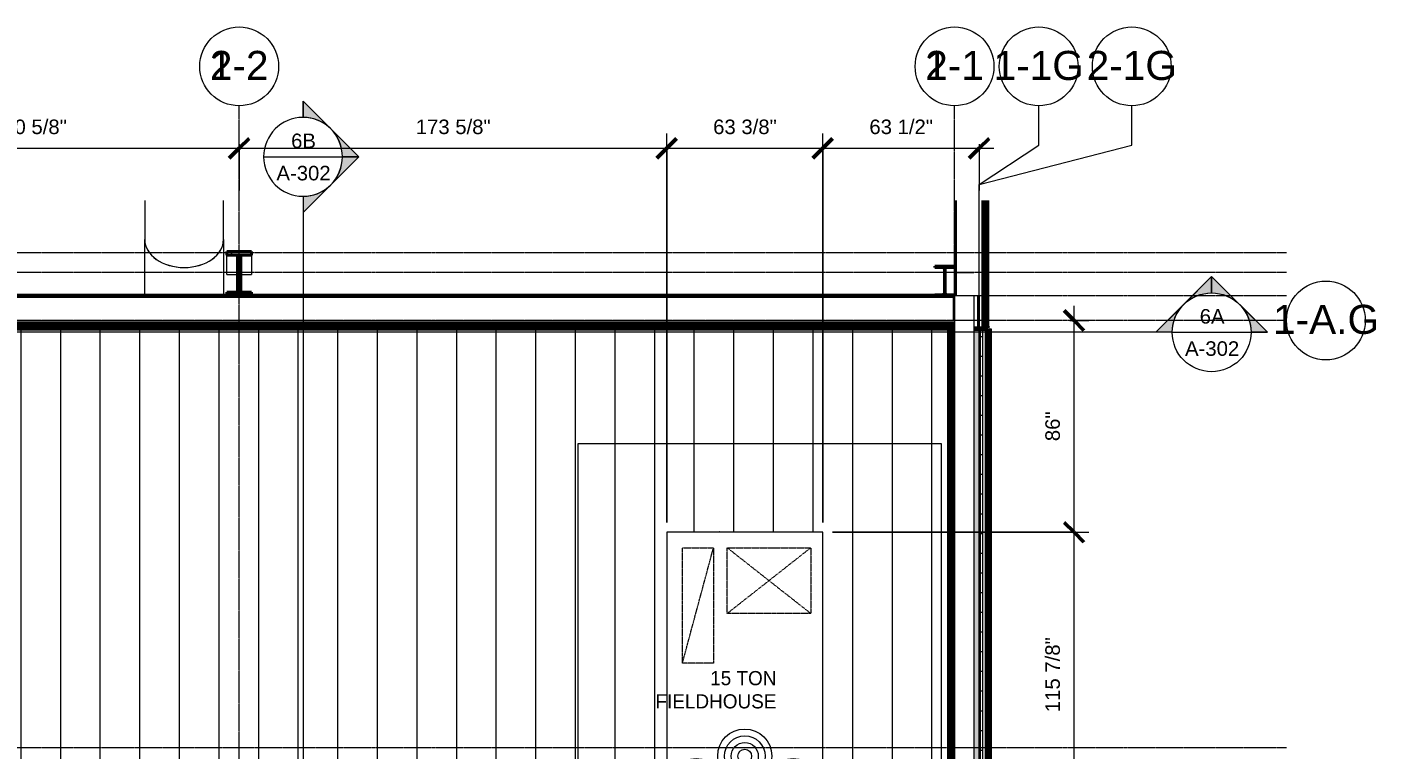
# Model space of a CAD drawing. Header units: inches. Extents: x 21314 to 29196, y -23522 to -20467.
# Drawn here: x 27345 to 27893, y -22544 to -22250 of the extents above; entities that cross this region are included whole.
import ezdxf

# ---------------------------------------------------------------- set-up
doc = ezdxf.new("R2010")
doc.units = ezdxf.units.IN
doc.header["$MEASUREMENT"] = 0
for name, pattern in [('Dash', [0.25, 0.125, -0.125]), ('Grid Line 1_2_', [0.875, 0.5, -0.125, 0.125, -0.125]), ('Hidden', [0.28125, 0.1875, -0.09375])]:
    doc.linetypes.add(name, pattern=pattern)
for name, color, linetype, lineweight in [('A-ANNO-DIMS', 211, 'Continuous', 9), ('A-ANNO-DIMS-64', 211, 'Continuous', 9), ('A-GLAZ-CWMG', 51, 'Continuous', 9), ('A-ROOF-PATT', 132, 'Continuous', 9), ('A-WALL', 113, 'Continuous', 9), ('A-WALL-PATT', 111, 'Continuous', 25), ('G-ANNO-SYMB', 111, 'Continuous', 9), ('M-EQPM', 50, 'Continuous', 9), ('M-EQPM-HDLN', 50, 'Dash', 9), ('M-EQPM-IDEN', 50, 'Continuous', 9), ('M-HVAC-DUCT', 70, 'Continuous', 9), ('S-BEAM', 12, 'Continuous', 9), ('S-COLS', 52, 'Continuous', 9), ('S-GRID', 1, 'Continuous', 9), ('S-GRID-IDEN', 1, 'Continuous', 9)]:
    doc.layers.add(name, color=color, linetype=linetype, lineweight=lineweight)
doc.styles.add('Arial_2', font='arial.ttf', dxfattribs={"height": 11.802395})
doc.styles.add('Arial_3', font='arial.ttf', dxfattribs={"height": 5.901198})
doc.styles.add('Century Gothic_1', font='GOTHIC.TTF', dxfattribs={"height": 5.748447})
doc.dimstyles.new('OD_Dimension', dxfattribs={"dimscale": 12, "dimtxt": 6, "dimasz": 0.666667, "dimexe": 0.5, "dimexo": 0.333333, "dimgap": 0.333333, "dimtad": 1, "dimdec": 3, "dimrnd": 0.125, "dimzin": 0, "dimdsep": 46, "dimlunit": 5, "dimtxsty": 'Arial_3', "dimblk1": 'OBLIQUE', "dimblk2": 'OBLIQUE', "dimsah": 1, "dimcen": 0.09, "dimdle": 0.5, "dimazin": 0, "dimtfac": 1, "dimtdec": 4, "dimtix": 1, "dimtmove": 0, "dimatfit": 3, "dimfxl": 0, "dimtvp": 1, "dimfrac": 2, "dimtolj": 1, "dimtzin": 0, "dimarcsym": 0})
doc.dimstyles.new('OD_Dimension_1', dxfattribs={"dimscale": 12, "dimtxt": 6, "dimasz": 0.666667, "dimexe": 0.5, "dimexo": 0.333333, "dimgap": 0.333333, "dimtad": 1, "dimdec": 3, "dimrnd": 0.125, "dimzin": 0, "dimdsep": 46, "dimlunit": 5, "dimtxsty": 'Arial_3', "dimblk1": 'OBLIQUE', "dimblk2": 'OBLIQUE', "dimsah": 1, "dimcen": 0.09, "dimdle": 0.5, "dimazin": 0, "dimtfac": 1, "dimtdec": 4, "dimtix": 1, "dimtmove": 0, "dimatfit": 3, "dimfxl": 0, "dimtvp": 1, "dimfrac": 2, "dimtolj": 1, "dimtzin": 0, "dimarcsym": 0})
doc.dimstyles.new('OD_Dimension_2', dxfattribs={"dimscale": 12, "dimtxt": 6, "dimasz": 0.666667, "dimexe": 0.5, "dimexo": 0.333333, "dimgap": 0.333333, "dimtad": 1, "dimdec": 3, "dimrnd": 0.125, "dimzin": 0, "dimdsep": 46, "dimlunit": 5, "dimtxsty": 'Arial_3', "dimblk1": 'OBLIQUE', "dimblk2": 'OBLIQUE', "dimsah": 1, "dimcen": 0.09, "dimdle": 0.5, "dimazin": 0, "dimtfac": 1, "dimtdec": 4, "dimtix": 1, "dimtmove": 0, "dimatfit": 3, "dimfxl": 0, "dimtvp": 1, "dimfrac": 2, "dimtolj": 1, "dimtzin": 0, "dimarcsym": 0})
pattern_1 = [(225, (27431.322, -22360.053), (6.3356768, -6.3356768), []), (225, (27431.322, -22369.653), (6.3356768, -6.3356768), [])]

# ---------------------------------------------------------------- blocks, each defined once
blk = doc.blocks.new('Carrier_48TC_St_ Callout 60')
at = {"layer": 'M-EQPM', "linetype": 'Hidden'}
for p, q in [((-105.94, -79.69), (-105.94, 67.69)), ((-105.94, 67.69), (93.94, 67.69)), ((93.94, 67.69), (93.94, -79.69)), ((93.94, -79.69), (-105.94, -79.69))]:
    blk.add_line(p, q, dxfattribs=at)
at = {"layer": 'M-EQPM'}
for p, q in [((57.94, 31.69), (-57.94, 31.69)), ((-57.94, 31.69), (-57.94, -31.69)), ((57.94, -31.69), (57.94, 31.69)), ((58.06, 27.31), (57.94, 27.31)), ((58.06, 27.31), (58.06, 15.44)), ((57.94, 15.44), (58.06, 15.44)), ((58.06, 10.34), (57.94, 10.34)), ((57.94, 9.29), (58.06, 9.29)), ((58.06, 6.69), (57.94, 6.69)), ((58.06, 10.32), (58.06, 10.34)), ((58.06, 10.34), (58.06, 9.29)), ((58.06, 9.29), (58.06, 9.31)), ((58.06, 6.69), (58.06, -25.06)), ((57.94, -25.06), (58.06, -25.06)), ((-57.94, -31.69), (57.94, -31.69))]:
    blk.add_line(p, q, dxfattribs=at)
for centre, radius in [((-44.94, 19.69), 11), ((-44.94, 19.69), 8.25), ((-44.94, 19.69), 5.5), ((-44.94, 19.69), 2.75), ((-32.94, 0), 11), ((-32.94, 0), 8.25), ((-32.94, 0), 5.5), ((-32.94, 0), 2.75), ((-44.94, -19.69), 11), ((-44.94, -19.69), 8.25), ((-44.94, -19.69), 5.5), ((-44.94, -19.69), 2.75)]:
    blk.add_circle(centre, radius, dxfattribs=at)
at = {"layer": 'M-EQPM-HDLN'}
for p, q in [((4.81, 25.31), (51.69, 12.69)), ((4.81, 12.69), (4.81, 25.31)), ((4.81, 25.31), (51.69, 25.31)), ((51.69, 25.31), (51.69, 12.69)), ((51.69, 12.69), (4.81, 12.69)), ((24.94, -26.81), (51.69, 7.19)), ((24.94, 7.19), (51.69, -26.81)), ((24.94, -26.81), (24.94, 7.19)), ((24.94, 7.19), (51.69, 7.19)), ((51.69, 7.19), (51.69, -26.81)), ((51.69, -26.81), (24.94, -26.81))]:
    blk.add_line(p, q, dxfattribs=at)
blk = doc.blocks.new('Rectangular Mul_ Callout 60')
at = {"layer": 'A-GLAZ-CWMG', "lineweight": 30}
for p, q in [((-3.622, 1.141125), (0, 1.141125)), ((-3.622, 0.787125), (-3.622, 1.141125)), ((-3.372, 0.787125), (-3.622, 0.787125)), ((-0.0625, 1.078625), (-3.5595, 1.078625)), ((-3.5595, 1.078625), (-3.5595, 0.849625)), ((-3.5595, 0.849625), (-3.372, 0.849625)), ((-3.372, 0.849625), (-3.372, 0.787125)), ((-0.0625, -0.922375), (-0.0625, 1.078625)), ((0, 1.141125), (0, -0.984875)), ((-2.834, -0.984875), (-2.834, -0.859875)), ((-2.834, -0.859875), (-2.7715, -0.859875)), ((0, -0.984875), (-2.834, -0.984875)), ((-2.7715, -0.859875), (-2.7715, -0.922375)), ((-2.7715, -0.922375), (-0.0625, -0.922375))]:
    blk.add_line(p, q, dxfattribs=at)
blk = doc.blocks.new('columns and gir_ Callout 61')
at = {"layer": 'S-BEAM'}
h = blk.add_hatch(dxfattribs=at)
h.set_pattern_fill('FP_24', color=256, style=0, pattern_type=2)
h.set_pattern_definition(pattern_1)
h.paths.add_polyline_path([(5, -1.25), (-5, -1.25), (-5, -2), (5, -2)], flags=0)
h.paths.add_polyline_path([(-5, -17.03), (-5, -18.55), (5, -18.55), (5, -17.03)], flags=0)
h = blk.add_hatch(dxfattribs=at)
h.set_pattern_fill('FP_24', color=256, style=0, pattern_type=2)
h.set_pattern_definition(pattern_1)
h.paths.add_polyline_path([(-0.63, -2), (-0.63, -17.03), (0.62, -17.03), (0.62, -2)], flags=0)
at = {"layer": 'S-BEAM', "lineweight": 40}
for p, q in [((-5, -1.25), (-5, -2)), ((-5, -2), (5, -2)), ((0.62, -2), (-0.63, -2)), ((-0.63, -2), (-0.63, -17.03)), ((0.62, -17.03), (0.62, -2)), ((5, -2), (5, -1.25)), ((5, -17.03), (-5, -17.03)), ((-5, -17.03), (-5, -18.55)), ((-5, -18.55), (5, -18.55)), ((-0.63, -17.03), (0.62, -17.03)), ((5, -18.55), (5, -17.03))]:
    blk.add_line(p, q, dxfattribs=at)
at = {"layer": 'S-BEAM'}
for p, q in [((-5, -17.03), (-5, -9.2)), ((-0.63, -9.2), (-5, -9.2)), ((5, -9.2), (0.62, -9.2)), ((5, -9.2), (5, -17.03))]:
    blk.add_line(p, q, dxfattribs=at)
blk = doc.blocks.new('Girt_C - 8_D-14_ Callout 62')
at = {"layer": 'S-BEAM'}
for p, q in [((26272.04, -22350.05), (26279.2, -22350.05)), ((26271.39, -22359.55), (26271.39, -22789.05)), ((26279.39, -22789.05), (26279.39, -22359.55)), ((26271.58, -22789.05), (26271.39, -22789.05)), ((26279.2, -22789.05), (26271.58, -22789.05)), ((26279.39, -22789.05), (26279.2, -22789.05))]:
    blk.add_line(p, q, dxfattribs=at)
blk = doc.blocks.new('Girt_C - 8_D-14_ Callout 63')
at = {"layer": 'S-BEAM'}
for p, q in [((26280.74, -22359.55), (26280.74, -22372.93)), ((26280.81, -22359.55), (26280.81, -22372.93)), ((26281.39, -22359.55), (26281.39, -22372.93))]:
    blk.add_line(p, q, dxfattribs=at)
blk = doc.blocks.new('Girt_Z - 10_D-1_ Callout 60')
at = {"layer": 'S-BEAM'}
for p, q in [((26270.89, -22359.55), (25632.1, -22359.55)), ((26270.89, -22360.13), (25632.1, -22360.13)), ((26270.89, -22360.2), (25632.1, -22360.2)), ((26270.89, -22359.55), (26270.89, -22360.13)), ((26270.89, -22360.13), (26270.89, -22360.2)), ((26270.89, -22360.2), (26270.89, -22369.37)), ((25632.1, -22369.55), (26270.89, -22369.55)), ((26270.89, -22369.37), (26270.89, -22369.55))]:
    blk.add_line(p, q, dxfattribs=at)
blk = doc.blocks.new('Girt_Z - 10_D-1_ Callout 61')
at = {"layer": 'S-BEAM'}
for p, q in [((26271.39, -22320.77), (26271.39, -22359.55)), ((26271.96, -22320.77), (26271.96, -22359.55)), ((26272.04, -22320.77), (26272.04, -22359.55)), ((26281.39, -22359.55), (26281.39, -22320.77)), ((26271.96, -22359.55), (26271.39, -22359.55)), ((26272.04, -22359.55), (26271.96, -22359.55)), ((26281.2, -22359.55), (26272.04, -22359.55)), ((26281.39, -22359.55), (26281.2, -22359.55))]:
    blk.add_line(p, q, dxfattribs=at)
blk = doc.blocks.new('Rectangular Mul_ Callout 61')
at = {"layer": 'A-GLAZ-CWMG', "lineweight": 30}
for p, q in [((-1.25, 1.14), (-3.62, 1.14)), ((-3.62, 1.14), (-3.62, 0.79)), ((-3.62, 0.79), (-3.37, 0.79)), ((-3.56, 0.85), (-3.56, 1.08)), ((-3.56, 1.08), (-1.25, 1.08)), ((-3.37, 0.85), (-3.56, 0.85)), ((-3.37, 0.79), (-3.37, 0.85)), ((-2.77, -0.86), (-2.83, -0.86)), ((-2.83, -0.86), (-2.83, -0.98)), ((-2.83, -0.98), (-1.25, -0.98)), ((-2.77, -0.92), (-2.77, -0.86)), ((-1.25, -0.92), (-2.77, -0.92))]:
    blk.add_line(p, q, dxfattribs=at)
blk = doc.blocks.new('Round Elbow - 1_ Callout 61')
at = {"layer": 'M-HVAC-DUCT', "flags": 128}
for points in [[(25942.54, -22358.8), (25942.54, -22356.12), (25942.54, -22352.93), (25942.54, -22349.81), (25942.54, -22346.78), (25942.54, -22343.88), (25942.54, -22341.14), (25942.54, -22338.58), (25942.54, -22336.72)], [(25974.54, -22336.72), (25974.54, -22339.11), (25974.54, -22341.71), (25974.54, -22344.49), (25974.54, -22347.42), (25974.54, -22350.47), (25974.54, -22353.61), (25974.54, -22356.8), (25974.54, -22358.8)]]:
    blk.add_lwpolyline(points, dxfattribs=at)
at = {"layer": 'M-HVAC-DUCT'}
for start_param, end_param in [(3.141593, 4.712389), (4.712389, 6.283185)]:
    blk.add_ellipse((25958.54, -22336.72), major_axis=(16, 0), ratio=0.707107, start_param=start_param, end_param=end_param, dxfattribs=at)
blk = doc.blocks.new('Grid - Grid Hea_ Callout 60')
at = {"layer": 'S-GRID-IDEN'}
blk.add_circle((0, 0), 0.25, dxfattribs=at)
blk = doc.blocks.new('Section - Secti_ Callout 60')
at = {"layer": 'G-ANNO-SYMB'}
h = blk.add_hatch(color=256, dxfattribs=at)
edge = h.paths.add_edge_path(flags=0)
edge.add_line((-0.4268, 0.1768), (-0.25, 0.3536))
edge.add_line((-0.25, 0.3536), (-0.25, 0.25))
edge.add_arc((-0.25, 0), 0.25, 90, 135)
h = blk.add_hatch(color=256, dxfattribs=at)
edge = h.paths.add_edge_path(flags=0)
edge.add_arc((-0.25, 0), 0.25, 45, 90)
edge.add_line((-0.25, 0.25), (-0.25, 0.3536))
edge.add_line((-0.25, 0.3536), (-0.0732, 0.1768))
h = blk.add_hatch(color=256, dxfattribs=at)
edge = h.paths.add_edge_path(flags=0)
edge.add_arc((-0.25, 0), 0.2503, 137.9216, 180)
edge.add_line((-0.5003, 0), (-0.6036, 0))
edge.add_line((-0.6036, 0), (-0.4358, 0.1678))
h = blk.add_hatch(color=256, dxfattribs=at)
edge = h.paths.add_edge_path(flags=0)
edge.add_line((-0.0642, 0.1678), (0.1036, 0))
edge.add_line((0.1036, 0), (0.0003, 0))
edge.add_arc((-0.25, 0), 0.2503, 0, 42.0784)
for p, q in [((-0.25, 0.3536), (-0.6036, 0)), ((-0.25, 0.3536), (-0.4268, 0.1768)), ((-0.25, 0.3536), (0.1036, 0)), ((-0.25, 0.25), (-0.25, 0.3536)), ((-0.0732, 0.1768), (-0.25, 0.3536)), ((-0.25, 0.3536), (-0.25, 0.25)), ((-0.4358, 0.1678), (-0.6036, 0)), ((0.1036, 0), (-0.0642, 0.1678)), ((-0.6036, 0), (-0.5003, 0)), ((0.0003, 0), (0.1036, 0)), ((-0.5, 0), (-0.6036, 0)), ((0, 0), (0.1036, 0))]:
    blk.add_line(p, q, dxfattribs=at)
for radius, start, end in [(0.25, 360, 180), (0.25, 90, 135), (0.25, 45, 90), (0.2503, 137.9216, 180), (0.2503, 0, 42.0784), (0.25, 180, 360)]:
    blk.add_arc((-0.25, 0), radius, start, end, dxfattribs=at)
blk = doc.blocks.new('DIMBLOCK3-Roof Low - Callout 6')
at = {"layer": 'A-ANNO-DIMS-64'}
for p, q in [((27260.7, -22451.55), (27260.7, -22293.62)), ((27260.7, -22299.62), (27431.32, -22299.62)), ((27260.7, -22299.62), (27260.7, -22451.55)), ((27431.32, -22297.97), (27431.32, -22305.62)), ((27431.32, -22299.62), (27431.32, -22316.82))]:
    blk.add_line(p, q, dxfattribs=at)
at = {"layer": 'A-ANNO-DIMS-64', "lineweight": 50}
for p, q in [((27260.7, -22299.62), (27264.7, -22295.62)), ((27431.32, -22299.62), (27435.32, -22295.62)), ((27260.7, -22299.62), (27256.7, -22303.62)), ((27431.32, -22299.62), (27427.32, -22303.62))]:
    blk.add_line(p, q, dxfattribs=at)
at = {"layer": 'A-ANNO-DIMS-64', "color": 0, "insert": (27330.92, -22287.97), "char_height": 5.901, "width": 36.2215, "attachment_point": 1, "line_spacing_factor": 0.938532, "style": 'Arial_3'}
blk.add_mtext('170 5/8"', dxfattribs=at)
blk = doc.blocks.new('_Oblique')
at = {"color": 0, "linetype": 'ByBlock', "lineweight": -2}
blk.add_line((-0.5, -0.5), (0.5, 0.5), dxfattribs=at)
blk = doc.blocks.new('DIMBLOCK4-Roof Low - Callout 6')
at = {"layer": 'A-ANNO-DIMS-64', "lineweight": 50}
for p, q in [((27431.32, -22299.62), (27435.32, -22295.62)), ((27604.95, -22299.62), (27608.95, -22295.62)), ((27431.32, -22299.62), (27427.32, -22303.62)), ((27604.95, -22299.62), (27600.95, -22303.62))]:
    blk.add_line(p, q, dxfattribs=at)
at = {"layer": 'A-ANNO-DIMS-64'}
for p, q in [((27604.95, -22451.55), (27604.95, -22293.62)), ((27431.32, -22297.97), (27431.32, -22305.62)), ((27431.32, -22299.62), (27604.95, -22299.62)), ((27431.32, -22299.62), (27431.32, -22316.82)), ((27604.95, -22299.62), (27604.95, -22451.55))]:
    blk.add_line(p, q, dxfattribs=at)
at = {"layer": 'A-ANNO-DIMS-64', "color": 0, "insert": (27503.04, -22287.97), "char_height": 5.901, "width": 36.2215, "attachment_point": 1, "line_spacing_factor": 0.938532, "style": 'Arial_3'}
blk.add_mtext('173 5/8"', dxfattribs=at)
blk = doc.blocks.new('DIMBLOCK5-Roof Low - Callout 6')
at = {"layer": 'A-ANNO-DIMS-64'}
for p, q in [((27604.95, -22451.55), (27604.95, -22293.62)), ((27668.32, -22451.55), (27668.32, -22293.62)), ((27604.95, -22299.62), (27668.32, -22299.62)), ((27604.95, -22299.62), (27604.95, -22451.55)), ((27668.32, -22299.62), (27668.32, -22451.55))]:
    blk.add_line(p, q, dxfattribs=at)
at = {"layer": 'A-ANNO-DIMS-64', "lineweight": 50}
for p, q in [((27604.95, -22299.62), (27608.95, -22295.62)), ((27668.32, -22299.62), (27672.32, -22295.62)), ((27604.95, -22299.62), (27600.95, -22303.62)), ((27668.32, -22299.62), (27664.32, -22303.62))]:
    blk.add_line(p, q, dxfattribs=at)
at = {"layer": 'A-ANNO-DIMS-64', "color": 0, "insert": (27623.8, -22287.97), "char_height": 5.901, "width": 30.7938, "attachment_point": 1, "line_spacing_factor": 0.938532, "style": 'Arial_3'}
blk.add_mtext('63 3/8"', dxfattribs=at)
blk = doc.blocks.new('DIMBLOCK6-Roof Low - Callout 6')
at = {"layer": 'A-ANNO-DIMS-64'}
for p, q in [((27668.32, -22451.55), (27668.32, -22293.62)), ((27668.32, -22299.62), (27737.82, -22299.62)), ((27668.32, -22299.62), (27668.32, -22451.55)), ((27731.82, -22297.97), (27731.82, -22305.62)), ((27731.82, -22299.62), (27731.82, -22316.82))]:
    blk.add_line(p, q, dxfattribs=at)
at = {"layer": 'A-ANNO-DIMS-64', "lineweight": 50}
for p, q in [((27668.32, -22299.62), (27672.32, -22295.62)), ((27731.82, -22299.62), (27735.82, -22295.62)), ((27668.32, -22299.62), (27664.32, -22303.62)), ((27731.82, -22299.62), (27727.82, -22303.62))]:
    blk.add_line(p, q, dxfattribs=at)
at = {"layer": 'A-ANNO-DIMS-64', "color": 0, "insert": (27687.24, -22287.97), "char_height": 5.901, "width": 30.7938, "attachment_point": 1, "line_spacing_factor": 0.938532, "style": 'Arial_3'}
blk.add_mtext('63 1/2"', dxfattribs=at)
blk = doc.blocks.new('DIMBLOCK10-Roof_ Callout 60')
at = {"layer": 'A-ANNO-DIMS-64', "lineweight": 50}
for p, q in [((27770.35, -22455.55), (27766.35, -22451.55)), ((27770.35, -22455.55), (27774.35, -22459.55)), ((27770.35, -22571.43), (27766.35, -22567.43)), ((27770.35, -22571.43), (27774.35, -22575.43))]:
    blk.add_line(p, q, dxfattribs=at)
at = {"layer": 'A-ANNO-DIMS-64'}
for p, q in [((27672.32, -22455.55), (27776.35, -22455.55)), ((27770.35, -22455.55), (27672.32, -22455.55)), ((27770.35, -22571.43), (27770.35, -22455.55)), ((27672.32, -22571.43), (27776.35, -22571.43)), ((27770.35, -22571.43), (27672.32, -22571.43))]:
    blk.add_line(p, q, dxfattribs=at)
at = {"layer": 'A-ANNO-DIMS-64', "color": 0, "insert": (27758.69, -22528.58), "char_height": 5.901, "width": 36.2215, "attachment_point": 1, "rotation": 90, "line_spacing_factor": 0.938532, "style": 'Arial_3'}
blk.add_mtext('115 7/8"', dxfattribs=at)
blk = doc.blocks.new('DIMBLOCK11-Roof_ Callout 60')
at = {"layer": 'A-ANNO-DIMS-64', "lineweight": 50}
for p, q in [((27770.35, -22369.55), (27766.35, -22365.55)), ((27770.35, -22369.55), (27774.35, -22373.55)), ((27770.35, -22455.55), (27766.35, -22451.55)), ((27770.35, -22455.55), (27774.35, -22459.55))]:
    blk.add_line(p, q, dxfattribs=at)
at = {"layer": 'A-ANNO-DIMS-64'}
for p, q in [((27770.35, -22455.55), (27770.35, -22363.55)), ((27768.69, -22369.55), (27776.35, -22369.55)), ((27770.35, -22369.55), (27768.69, -22369.55)), ((27672.32, -22455.55), (27776.35, -22455.55)), ((27770.35, -22455.55), (27672.32, -22455.55))]:
    blk.add_line(p, q, dxfattribs=at)
at = {"layer": 'A-ANNO-DIMS-64', "color": 0, "insert": (27758.69, -22418.55), "char_height": 5.901, "width": 14.4, "attachment_point": 1, "rotation": 90, "line_spacing_factor": 0.938532, "style": 'Arial_3'}
blk.add_mtext('86"', dxfattribs=at)

msp = doc.modelspace()

# ---------------------------------------------------------------- hatches: boundary and pattern name
at = {"layer": 'A-ROOF-PATT'}
h = msp.add_hatch(dxfattribs=at)
h.set_pattern_fill('FP_19', color=256, style=0, pattern_type=2)
h.set_pattern_definition([(90, (1450.73, -40.069), (-16.082, 1e-15), [])])
h.paths.add_polyline_path([(27526.0508, -22885.6153), (27744.8221, -22885.6153), (27744.8221, -22799.1778), (27723.0721, -22799.1778), (27723.0721, -22798.6153), (27130.5096, -22798.6153), (27130.5096, -22446.6778), (27133.3221, -22446.6778), (27133.3221, -22447.3028), (27141.3221, -22447.3028), (27141.3221, -22450.2544), (27141.3771, -22450.228), (27142.2672, -22450.228), (27143.0764, -22450.6233), (27143.6241, -22451.31), (27143.8221, -22452.1778), (27143.6004, -22453.0753), (27143.0691, -22453.7415), (27142.2672, -22454.1277), (27141.3221, -22454.1434), (27141.3221, -22613.5044), (27141.3771, -22613.478), (27142.2672, -22613.478), (27143.0764, -22613.8733), (27143.6241, -22614.56), (27143.8221, -22615.4278), (27143.6004, -22616.3253), (27143.0691, -22616.9915), (27142.2672, -22617.3777), (27141.3221, -22617.3968), (27141.3221, -22785.3794), (27141.3771, -22785.353), (27142.2672, -22785.353), (27143.0764, -22785.7483), (27143.6241, -22786.435), (27143.8221, -22787.3028), (27143.708, -22787.8028), (27429.4363, -22787.8028), (27429.3221, -22787.3028), (27429.5439, -22786.4053), (27430.0752, -22785.7391), (27430.8771, -22785.353), (27431.7672, -22785.353), (27432.5764, -22785.7483), (27433.1241, -22786.435), (27433.3221, -22787.3028), (27433.208, -22787.8028), (27719.5721, -22787.8028), (27719.5721, -22784.1778), (27144.9471, -22784.1778), (27144.9471, -22446.6778), (27145.5096, -22446.6778), (27145.5096, -22783.6153), (27719.5721, -22783.6153), (27719.5721, -22372.9278), (27721.8221, -22372.9278), (27721.8221, -22372.8038), (27082.5308, -22372.8028), (27082.5308, -22861.6153), (27407.3221, -22861.6153), (27407.3221, -22885.6153), (27481.6988, -22885.6153)], flags=0)
h.paths.add_polyline_path([(27259.9388, -22800.1153), (27129.0096, -22800.1153), (27129.0096, -22446.6778), (27129.5721, -22446.6778), (27129.5721, -22799.5528), (27734.8221, -22799.5528), (27734.8221, -22800.1153), (27348.6428, -22800.1153)], flags=0)
h.paths.add_polyline_path([(27133.3781, -22795.8028), (27140.0721, -22795.7777), (27140.0721, -22789.0528), (27133.3221, -22789.0528), (27133.3221, -22795.8028), (27133.3771, -22795.8028)], flags=0)
h.paths.add_polyline_path([(27429.7676, -22787.8028), (27432.9832, -22787.8028), (27433.1171, -22787.3028), (27432.8767, -22786.4053), (27432.2196, -22785.7483), (27431.3221, -22785.5078), (27430.4246, -22785.7483), (27429.7597, -22786.435), (27429.5271, -22787.3028), (27429.6611, -22787.8028)], flags=0)
h.paths.add_polyline_path([(27141.3221, -22787.8028), (27143.4832, -22787.8028), (27143.6171, -22787.3028), (27143.3767, -22786.4053), (27142.7196, -22785.7483), (27141.8221, -22785.5078), (27141.3221, -22785.6418), (27141.3221, -22787.5855)], flags=0)
h.paths.add_polyline_path([(27580.1971, -22738.3028), (27580.1971, -22678.8028), (27668.3221, -22678.8028), (27668.3221, -22683.8028), (27668.4471, -22683.8028), (27668.4471, -22696.4278), (27668.3221, -22696.4278), (27668.3221, -22700.4222), (27668.4471, -22700.4222), (27668.4471, -22701.4334), (27668.3221, -22701.4334), (27668.3221, -22703.6778), (27668.4471, -22703.6778), (27668.4471, -22732.0528), (27668.3221, -22732.0528), (27668.3221, -22738.3028), (27592.5788, -22738.3028)], flags=0)
h.paths.add_polyline_path([(27141.8221, -22617.2228), (27142.7196, -22616.9823), (27143.3846, -22616.2956), (27143.6171, -22615.4278), (27143.3767, -22614.5303), (27142.6855, -22613.8641), (27141.8221, -22613.6328), (27141.3221, -22613.7668), (27141.3221, -22617.0888), (27141.3771, -22617.1036)], flags=0)
h.paths.add_polyline_path([(27437.3468, -22611.3028), (27405.5721, -22611.3028), (27405.5721, -22607.1153), (27385.6971, -22607.1153), (27385.6971, -22553.1153), (27405.5721, -22553.1153), (27405.5721, -22548.9278), (27462.8221, -22548.9278), (27462.8221, -22552.3049), (27472.9471, -22552.3049), (27472.9471, -22556.3049), (27462.8221, -22556.3049), (27462.8221, -22558.1153), (27479.5721, -22558.1153), (27479.5721, -22576.1153), (27462.8221, -22576.1153), (27462.8221, -22611.3028)], flags=0)
h.paths.add_polyline_path([(27246.0065, -22571.4278), (27197.3221, -22571.4278), (27197.3221, -22455.5528), (27201.6971, -22455.5528), (27201.6971, -22455.4278), (27213.5721, -22455.4278), (27213.5721, -22455.5528), (27218.6915, -22455.5528), (27218.6915, -22455.4278), (27219.7027, -22455.4278), (27219.7027, -22455.5528), (27222.3221, -22455.5528), (27222.3221, -22455.4278), (27254.0721, -22455.4278), (27254.0721, -22455.5528), (27260.6971, -22455.5528), (27260.6971, -22571.4278), (27246.076, -22571.4278)], flags=0)
h.paths.add_polyline_path([(27650.1971, -22571.4278), (27604.9471, -22571.4278), (27604.9471, -22455.5528), (27609.3221, -22455.5528), (27609.3221, -22455.4278), (27621.1971, -22455.4278), (27621.1971, -22455.5528), (27626.3165, -22455.5528), (27626.3165, -22455.4278), (27627.3277, -22455.4278), (27627.3277, -22455.5528), (27629.9471, -22455.5528), (27629.9471, -22455.4278), (27661.6971, -22455.4278), (27661.6971, -22455.5528), (27668.3221, -22455.5528), (27668.3221, -22571.4278), (27650.5207, -22571.4278)], flags=0)
h.paths.add_polyline_path([(27141.8221, -22453.9728), (27142.7196, -22453.7323), (27143.3846, -22453.0456), (27143.6171, -22452.1778), (27143.3767, -22451.2803), (27142.7196, -22450.6233), (27141.8221, -22450.3828), (27141.3221, -22450.5168), (27141.3221, -22453.8388), (27141.3771, -22453.8536)], flags=0)
at = {"layer": 'A-WALL-PATT', "lineweight": 9}
for points in [[(27735.1095, -22372.1788), (27735.1095, -22320.7665), (27733.5347, -22320.7665), (27733.5347, -22372.1788)], [(27721.8221, -22372.6063), (27721.8221, -22371.0315), (27082.5308, -22371.0315), (27082.5308, -22372.6063), (27720.0908, -22372.6063)]]:
    msp.add_hatch(color=256, dxfattribs=at).paths.add_polyline_path(points, flags=0)
h = msp.add_hatch(dxfattribs=at)
h.set_pattern_fill('FP_21', color=256, style=0, pattern_type=2)
h.set_pattern_definition([(161.57, (1450.752, 0.32), (-2.560496185, -0.000537386), [0, -18.214, 2.022, 0]), (18.43, (1450.112, 0.32), (-2.560496185, 0.000537386), [0, -18.214, 2.022, 0]), (108.43, (1450.752, 0.32), (1.27922091, -6.400876726), [6.07, -14.166]), (71.57, (1450.112, 0.32), (1.27922091, 6.400876726), [6.07, -14.166])])
h.paths.add_polyline_path([(27721.8221, -22798.3028), (27731.8221, -22798.3028), (27731.8221, -22372.9278), (27729.8221, -22372.9278), (27729.8221, -22789.0528), (27721.8221, -22789.0528), (27721.8221, -22797.1124)], flags=0)
h = msp.add_hatch(dxfattribs=at)
h.set_pattern_fill('FP_20', color=256, style=0, pattern_type=2)
h.set_pattern_definition([(0, (1450.432, 0), (0, 8), []), (90, (1450.432, 0), (-8, 5e-16), [])])
h.paths.add_polyline_path([(27732.3221, -22798.3028), (27733.3221, -22798.3028), (27733.3221, -22372.9278), (27732.3221, -22372.9278), (27732.3221, -22797.1124)], flags=0)
at = {"layer": 'S-COLS'}
h = msp.add_hatch(dxfattribs=at)
h.set_pattern_fill('FP_22', color=256, style=0, pattern_type=2)
h.set_pattern_definition([(45, (1450.432, 0), (-6.3356768, 6.3356768), []), (45, (1450.432, 9.6), (-6.3356768, 6.3356768), [])])
h.paths.add_polyline_path([(27721.8221, -22359.5528), (27721.8221, -22359.1192), (27718.6581, -22359.1192), (27718.1692, -22358.9167), (27717.9667, -22358.4278), (27717.9667, -22348.6778), (27718.1692, -22348.1889), (27718.6581, -22347.9864), (27721.8221, -22347.9864), (27721.8221, -22347.5528), (27713.8221, -22347.5528), (27713.8221, -22347.9864), (27716.9862, -22347.9864), (27717.4751, -22348.1889), (27717.6776, -22348.6778), (27717.6776, -22358.4278), (27717.4751, -22358.9167), (27716.9862, -22359.1192), (27713.8221, -22359.1192), (27713.8221, -22359.5528), (27721.3221, -22359.5528)], flags=0)

# ---------------------------------------------------------------- linework, layer by layer
at = {"layer": 'A-WALL', "lineweight": 60}
for p, q in [((27733.5347, -22320.7665), (27733.5347, -22372.1788)), ((27735.1095, -22372.1788), (27735.1095, -22320.7665)), ((27721.8221, -22371.0315), (27082.5308, -22371.0315)), ((27082.5308, -22372.6063), (27721.8221, -22372.6063)), ((27719.5721, -22372.9278), (27719.5721, -22787.8028)), ((27721.8221, -22372.9278), (27719.5721, -22372.9278)), ((27720.6346, -22372.9278), (27720.6346, -22798.3028)), ((27720.6971, -22798.3028), (27720.6971, -22372.9278)), ((27735.1346, -22372.9278), (27729.8221, -22372.9278)), ((27733.5347, -22372.1788), (27735.1095, -22372.1788)), ((27735.1346, -22798.3028), (27735.1346, -22372.9278)), ((27736.1346, -22372.9278), (27736.0721, -22372.9278)), ((27736.0721, -22372.9278), (27736.0721, -22798.3028)), ((27736.1346, -22798.3028), (27736.1346, -22372.9278))]:
    msp.add_line(p, q, dxfattribs=at)
at = {"layer": 'A-WALL', "lineweight": 18}
for p, q in [((27082.5308, -22358.8028), (27717.5223, -22358.8028)), ((27718.122, -22358.8028), (27721.8221, -22358.8028)), ((27720.2381, -22372.8028), (27082.5308, -22372.8028)), ((27721.0721, -22798.3028), (27721.0721, -22372.9278)), ((27731.8221, -22798.3028), (27731.8221, -22372.9278)), ((27732.3221, -22798.6153), (27732.3221, -22372.9278)), ((27733.3221, -22798.3028), (27733.3221, -22372.9278)), ((27734.8221, -22795.8028), (27734.8221, -22372.9278)), ((27736.1346, -22372.9278), (27736.6346, -22372.9278)), ((27736.6346, -22372.9278), (27736.6346, -22798.3028))]:
    msp.add_line(p, q, dxfattribs=at)
at = {"layer": 'G-ANNO-SYMB'}
for p, q in [((27441.2489, -22303.1066), (27473.2489, -22303.1066)), ((27457.2489, -22319.1066), (27457.2489, -22912.0694)), ((27810.2224, -22374.357), (27018.5433, -22374.357)), ((27810.2224, -22374.357), (27842.2224, -22374.357))]:
    msp.add_line(p, q, dxfattribs=at)
at = {"layer": 'M-HVAC-DUCT'}
for p, q in [((27392.9757, -22320.7665), (27392.9757, -22336.717)), ((27424.9757, -22336.717), (27424.9757, -22320.7665))]:
    msp.add_line(p, q, dxfattribs=at)
for major_axis, start_param, end_param in [((-16, 0), 0, 1.57079633), ((16, 0), 4.71238898, 6.28318531)]:
    msp.add_ellipse((27408.9757, -22336.717), major_axis=major_axis, ratio=0.70710678, start_param=start_param, end_param=end_param, dxfattribs=at)
at = {"layer": 'S-COLS', "lineweight": 40}
for p, q in [((27721.8221, -22347.5528), (27713.8221, -22347.5528)), ((27713.8221, -22347.5528), (27713.8221, -22347.9864)), ((27713.8221, -22347.9864), (27716.9862, -22347.9864)), ((27717.6776, -22348.6778), (27717.6776, -22358.4278)), ((27717.9667, -22358.4278), (27717.9667, -22348.6778)), ((27718.6581, -22347.9864), (27721.8221, -22347.9864)), ((27716.9862, -22359.1192), (27713.8221, -22359.1192)), ((27713.8221, -22359.1192), (27713.8221, -22359.5528)), ((27721.8221, -22359.1192), (27718.6581, -22359.1192)), ((27721.3221, -22359.5528), (27721.8221, -22359.5528))]:
    msp.add_line(p, q, dxfattribs=at)
for centre, start, end in [((27716.9862, -22348.6778), 0, 90), ((27718.6581, -22348.6778), 90, 180), ((27716.9862, -22358.4278), 270, 0), ((27718.6581, -22358.4278), 180, 270)]:
    msp.add_arc(centre, 0.6914, start, end, dxfattribs=at)
at = {"layer": 'S-GRID', "linetype": 'Grid Line 1_2_'}
for p, q in [((27431.3221, -22947.3692), (27431.3221, -22282.3743)), ((27431.3221, -22947.3692), (27431.3221, -22282.3743)), ((27721.8221, -22947.3692), (27721.8221, -22282.3743)), ((27721.8221, -22947.3692), (27721.8221, -22282.3743)), ((27731.8221, -22947.3692), (27731.8221, -22314.3743)), ((27731.8221, -22947.3692), (27731.8221, -22314.3743)), ((27856.615, -22342.0528), (27018.0433, -22342.0528)), ((27856.615, -22350.0528), (27018.0433, -22350.0528)), ((27856.615, -22359.5528), (27018.0433, -22359.5528)), ((27856.615, -22359.5528), (27018.0433, -22359.5528)), ((27856.615, -22369.5528), (27018.0433, -22369.5528)), ((27856.615, -22543.0528), (27018.0433, -22543.0528)), ((27856.615, -22543.0528), (27018.0433, -22543.0528))]:
    msp.add_line(p, q, dxfattribs=at)
at = {"layer": 'S-GRID'}
for p, q in [((27756.0088, -22298.3743), (27756.0088, -22282.3743)), ((27793.7931, -22298.3743), (27793.7931, -22282.3743)), ((27731.8221, -22314.3743), (27756.0088, -22298.3743)), ((27731.8221, -22314.3743), (27793.7931, -22298.3743))]:
    msp.add_line(p, q, dxfattribs=at)

# ---------------------------------------------------------------- block references
at = {"layer": 'A-GLAZ-CWMG'}
msp.add_blockref('Rectangular Mul_ Callout 61', (27723.0721, -22371.8189), dxfattribs=at)
at = {"layer": 'A-GLAZ-CWMG', "extrusion": (0, 0, -1), "rotation": 269.9999999999958}
msp.add_blockref('Rectangular Mul_ Callout 60', (-27734.3221, -22372.6778), dxfattribs=at)
at = {"layer": 'G-ANNO-SYMB', "xscale": 63.99999999999997, "yscale": 63.99999999999997, "zscale": 63.99999999999997, "rotation": 269.9999999999996}
msp.add_blockref('Section - Secti_ Callout 60', (27457.2489, -22319.1066), dxfattribs=at)
at = {"layer": 'G-ANNO-SYMB', "extrusion": (0, 0, -1), "xscale": 63.99999999999997, "yscale": 63.99999999999997, "zscale": 63.99999999999997}
msp.add_blockref('Section - Secti_ Callout 60', (-27810.2224, -22374.357), dxfattribs=at)
at = {"layer": 'M-EQPM', "rotation": 89.99999999999999}
msp.add_blockref('Carrier_48TC_St_ Callout 60', (27636.6346, -22513.4903), dxfattribs=at)
at = {"layer": 'M-HVAC-DUCT'}
msp.add_blockref('Round Elbow - 1_ Callout 61', (1450.4319, 0), dxfattribs=at)
at = {"layer": 'S-BEAM'}
for name in ['Girt_Z - 10_D-1_ Callout 61', 'Girt_C - 8_D-14_ Callout 62', 'Girt_Z - 10_D-1_ Callout 60', 'Girt_C - 8_D-14_ Callout 63']:
    msp.add_blockref(name, (1450.4319, 0), dxfattribs=at)
at = {"layer": 'S-BEAM', "rotation": 180}
msp.add_blockref('columns and gir_ Callout 61', (27431.3221, -22360.0528), dxfattribs=at)
at = {"layer": 'S-GRID-IDEN', "xscale": 63.99999999999997, "yscale": 63.99999999999997, "zscale": 63.99999999999997}
for p in [(27431.3221, -22266.3743), (27431.3221, -22266.3743), (27721.8221, -22266.3743), (27721.8221, -22266.3743), (27756.0088, -22266.3743), (27793.7931, -22266.3743)]:
    msp.add_blockref('Grid - Grid Hea_ Callout 60', p, dxfattribs=at)
at = {"layer": 'S-GRID-IDEN', "xscale": 63.99999999999997, "yscale": 63.99999999999997, "zscale": 63.99999999999997, "rotation": 90}
msp.add_blockref('Grid - Grid Hea_ Callout 60', (27872.615, -22369.5528), dxfattribs=at)

# ---------------------------------------------------------------- texts
at = {"layer": 'G-ANNO-SYMB', "char_height": 5.9012, "attachment_point": 2, "line_spacing_factor": 0.938532, "style": 'Arial_3'}
for s, insert, width in [('6B', (27457.4538, -22293.6606), 12.024), ('A-302', (27457.4538, -22306.7514), 26.208), ('6A', (27826.4273, -22364.9109), 12.024), ('A-302', (27826.4273, -22378.0017), 26.208)]:
    msp.add_mtext(s, dxfattribs=dict(at, insert=insert, width=width))
at = {"layer": 'M-EQPM-IDEN', "insert": (27649.4945, -22511.8901), "char_height": 5.74845, "width": 53.784, "attachment_point": 3, "line_spacing_factor": 0.984117, "style": 'Century Gothic_1'}
msp.add_mtext('15 TON\\PFIELDHOUSE', dxfattribs=at)
at = {"layer": 'S-GRID-IDEN', "char_height": 11.8024, "attachment_point": 2, "line_spacing_factor": 0.938532, "style": 'Arial_2'}
for s, insert, width in [('2-2', (27431.3191, -22260.0831), 28.368), ('1-2', (27431.3191, -22260.0831), 28.368), ('2-1', (27721.8191, -22260.0831), 28.368), ('1-1', (27721.8191, -22260.0831), 28.368), ('1-1G', (27756.0057, -22260.0831), 43.632), ('2-1G', (27793.7901, -22260.0831), 43.632), ('1-A.G', (27872.68, -22363.1996), 51.264)]:
    msp.add_mtext(s, dxfattribs=dict(at, insert=insert, width=width))

# ---------------------------------------------------------------- dimensions: what is measured, and where the dimension line sits
at = {"layer": 'A-ANNO-DIMS'}
for base, p1, p2, dimstyle, override, picture, middle in [((27431.3221, -22299.6225), (27260.6971, -22455.5528), (27431.3221, -22293.9656), 'OD_Dimension_1', {"dimpost": '<>', "dimfxl": 234.996399}, 'DIMBLOCK3-Roof Low - Callout 6', (27346.0096, -22292.5713)), ((27604.9471, -22299.6225), (27431.3221, -22293.9656), (27604.9471, -22455.5528), 'OD_Dimension_2', {"dimpost": '<>', "dimfxl": 237.183595}, 'DIMBLOCK4-Roof Low - Callout 6', (27518.1346, -22292.5692)), ((27668.3221, -22299.6225), (27604.9471, -22455.5528), (27668.3221, -22455.5528), 'OD_Dimension', {"dimpost": '<>', "dimfxl": 63.375}, 'DIMBLOCK5-Roof Low - Callout 6', (27636.6346, -22292.5692)), ((27731.8221, -22299.6225), (27668.3221, -22455.5528), (27731.8221, -22293.9656), 'OD_Dimension', {"dimpost": '<>', "dimfxl": 173.616437}, 'DIMBLOCK6-Roof Low - Callout 6', (27700.0721, -22292.5692))]:
    dim = msp.add_linear_dim(base=base, p1=p1, p2=p2, dimstyle=dimstyle, override=override, dxfattribs=at)
    dim.commit()
    dim.dimension.update_dxf_attribs({"geometry": picture, "text_midpoint": middle})
for base, p1, p2, override, picture, middle in [((27770.3464, -22369.5528), (27668.3221, -22455.5528), (27764.6895, -22369.5528), {"dimpost": '<>', "dimfxl": 129.161409}, 'DIMBLOCK11-Roof_ Callout 60', (27763.3334, -22412.5528)), ((27770.3464, -22455.5528), (27668.3221, -22571.4278), (27668.3221, -22455.5528), {"dimpost": '<>', "dimfxl": 115.875}, 'DIMBLOCK10-Roof_ Callout 60', (27763.2951, -22513.4903))]:
    dim = msp.add_linear_dim(base=base, p1=p1, p2=p2, angle=90, dimstyle='OD_Dimension', override=override, dxfattribs=at)
    dim.commit()
    dim.dimension.update_dxf_attribs({"geometry": picture, "text_midpoint": middle})

doc.saveas('drawing.dxf')
